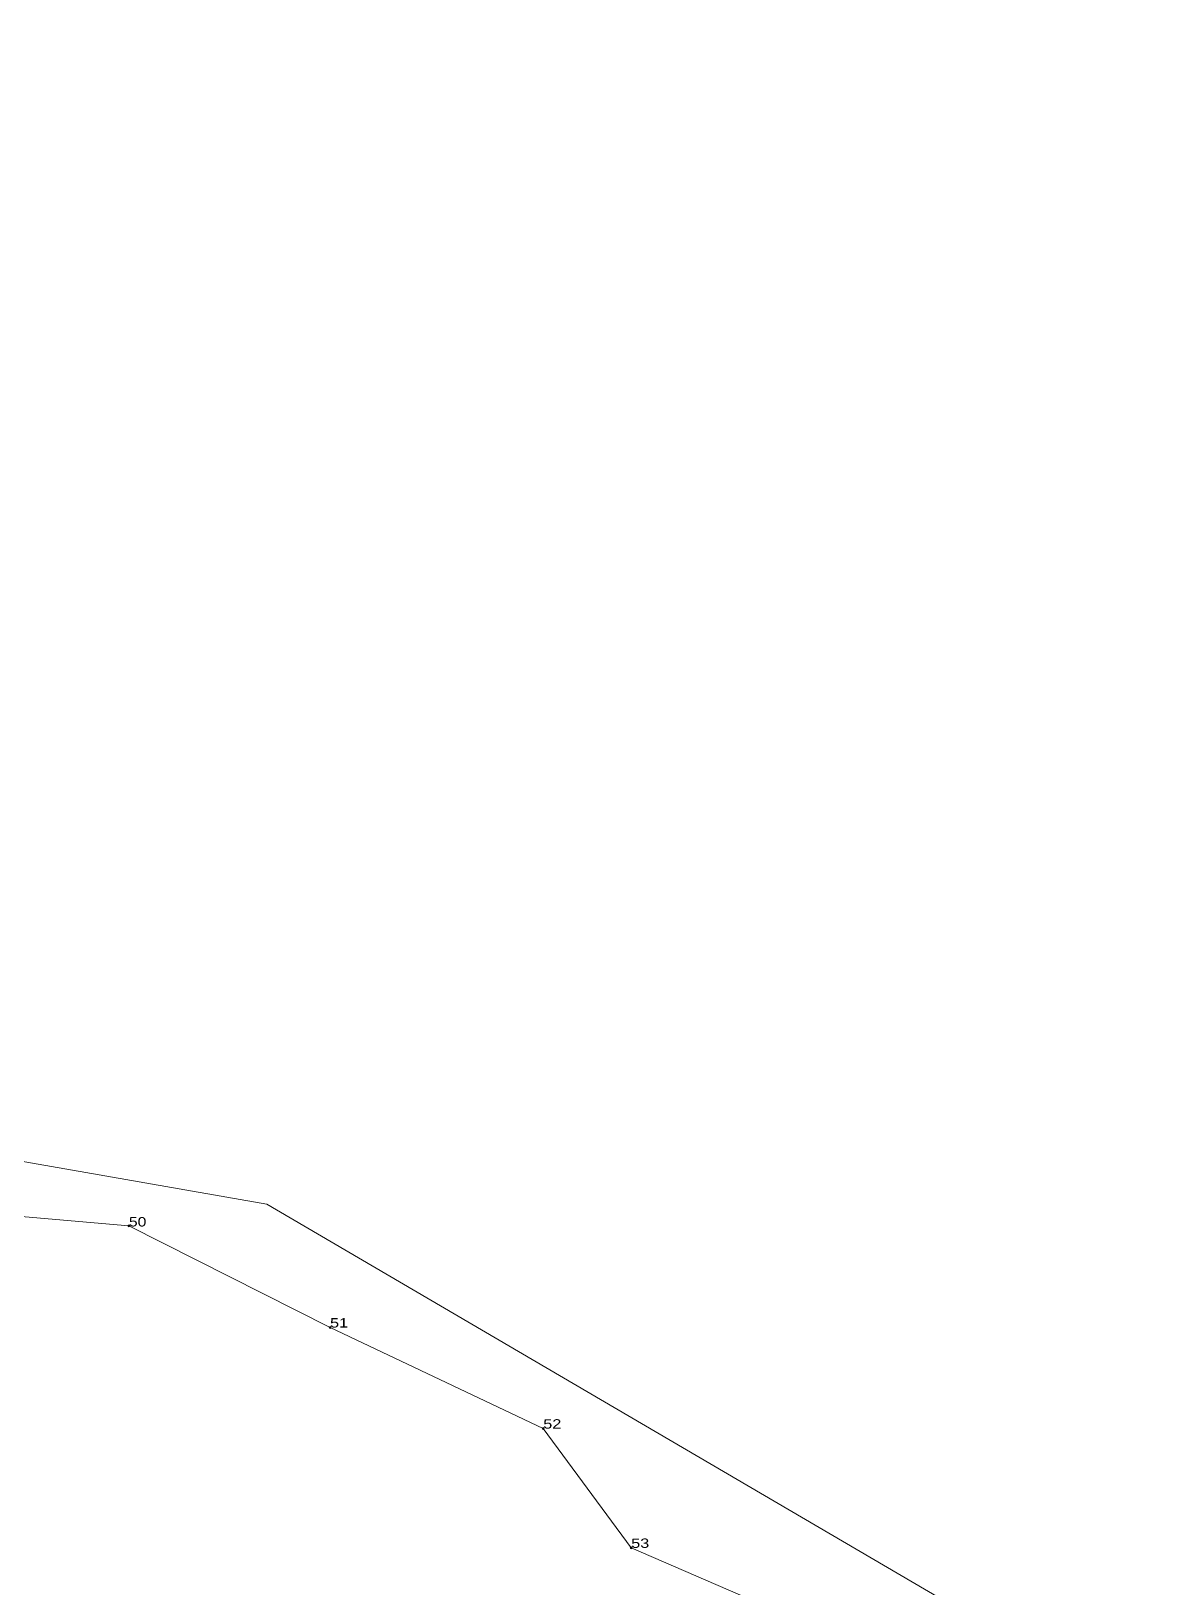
# Model space of a CAD drawing. Header units: metres. Extents: x 551393 to 552892, y 1839057 to 1839313.
# Drawn here: x 552645.61 to 552669.81, y 1839276.09 to 1839309.37 of the extents above; entities that cross this region are included whole.
import ezdxf

# ---------------------------------------------------------------- set-up
doc = ezdxf.new("R2010")
doc.units = ezdxf.units.M
doc.header["$LTSCALE"] = 0.08
doc.header["$PDMODE"] = 32
doc.header["$PDSIZE"] = 0.04
doc.layers.add('10', color=7, linetype='Continuous', lineweight=13)
doc.layers.add('7', color=7, linetype='Continuous', lineweight=13)
doc.layers.add('12', color=7, linetype='Continuous')

msp = doc.modelspace()

# ---------------------------------------------------------------- linework, layer by layer
at = {"layer": '10'}
for p, q in [((552650.65, 1839284.3), (552638.13, 1839286.48)), ((552666.1, 1839275.26), (552650.65, 1839284.3))]:
    msp.add_line(p, q, dxfattribs=at)
msp.add_lwpolyline([(552604.07, 1839309.37), (552608.95, 1839305.01), (552611.49, 1839298.46), (552614.69, 1839292.42), (552617.56, 1839290.49), (552626.35, 1839286.96), (552631.52, 1839286.76), (552635.76, 1839285.8), (552644.16, 1839284.14), (552647.7, 1839283.83), (552652, 1839281.66), (552656.56, 1839279.5), (552658.44, 1839276.95), (552662.8, 1839275.06), (552669.81, 1839267.94)], dxfattribs=at)
at = {"layer": '7'}
for p in [(552647.7, 1839283.83), (552652, 1839281.66), (552656.56, 1839279.5), (552658.44, 1839276.95)]:
    msp.add_point(p, dxfattribs=at)

# ---------------------------------------------------------------- texts
at = {"layer": '12'}
for s, width, p in [('50', 1.25, (552647.7, 1839283.82)), ('51', 1.3, (552652, 1839281.66)), ('52', 1.3, (552656.56, 1839279.5)), ('53', 1.3, (552658.44, 1839276.95))]:
    msp.add_text(s, height=0.2, dxfattribs=dict(at, width=width)).set_placement(p)

doc.saveas('drawing.dxf')
